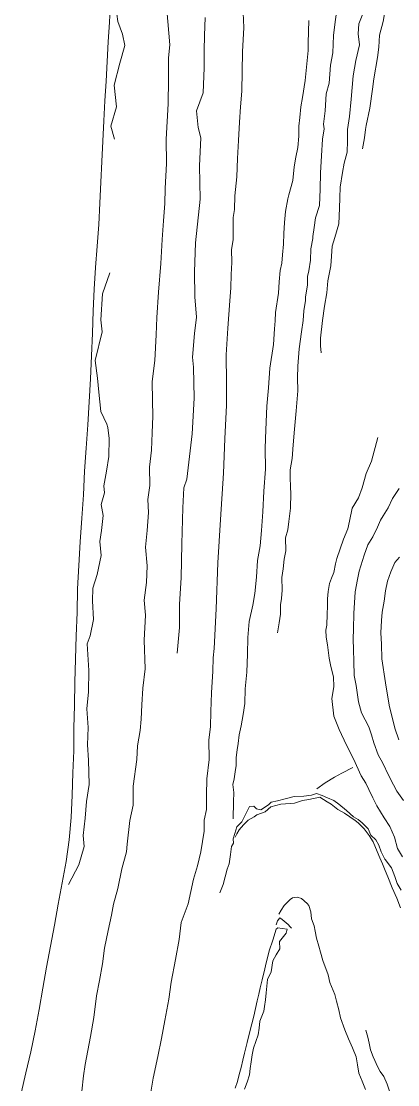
# Model space of a CAD drawing. Extents: x 683321 to 688873, y 7661944 to 7668387.
# Drawn here: x 685569 to 685725.5, y 7665624.4 to 7666066.5 of the extents above; entities that cross this region are included whole.
import ezdxf

# ---------------------------------------------------------------- set-up
doc = ezdxf.new("R2010")
doc.units = 0
doc.header["$MEASUREMENT"] = 0
doc.layers.add('01 CRESTA_Line', color=3, linetype='Continuous', lineweight=20)

msp = doc.modelspace()

# ---------------------------------------------------------------- linework, layer by layer
at = {"layer": '01 CRESTA_Line'}
for points in [[(685611.75, 7666130.51, 4182.74), (685611.68, 7666123.73, 4182.74), (685611.31, 7666114.69, 4182.76), (685609.8, 7666106.41, 4186.49), (685609.05, 7666098.5, 4189), (685607.74, 7666087.3, 4192.94), (685608.17, 7666081.97, 4192.76), (685607.9, 7666075.72, 4192.1), (685609.13, 7666066.33, 4192.15), (685611.09, 7666061.07, 4191.63), (685612.04, 7666056.41, 4190.57), (685609.89, 7666049.03, 4190.5), (685607.61, 7666039.89, 4190.78), (685608.58, 7666030.94, 4190.51), (685606.25, 7666022.91, 4191.64), (685607.68, 7666017.53, 4189.45)], [(685568.97, 7665620.94, 4193.36), (685570.89, 7665629.36, 4193.2), (685572.93, 7665638.05, 4193.08), (685574.75, 7665646.88, 4193.12), (685576.38, 7665655.72, 4193.17), (685577.92, 7665664.5, 4193.24), (685579.5, 7665673.23, 4193.24), (685581.1, 7665681.98, 4193.2), (685582.81, 7665690.75, 4193.07), (685584.37, 7665699.55, 4193.04), (685585.99, 7665708.33, 4193.12), (685587.59, 7665717.22, 4193.12), (685588.92, 7665726.28, 4193.16), (685589.74, 7665735.51, 4193.16), (685590.18, 7665744.76, 4193.27), (685590.45, 7665754.01, 4193.39), (685590.77, 7665763.27, 4193.39), (685590.87, 7665772.67, 4193.45), (685591.07, 7665782.16, 4193.44), (685591.23, 7665791.71, 4193.48), (685591.59, 7665801.32, 4193.47), (685591.84, 7665811.03, 4193.45), (685592.17, 7665820.76, 4193.37), (685592.42, 7665830.57, 4193.31), (685592.87, 7665840.32, 4193.23), (685593.45, 7665850.11, 4193.24), (685594.09, 7665859.89, 4193.17), (685594.79, 7665869.68, 4193.05), (685595.3, 7665879.45, 4193.1), (685595.91, 7665889.09, 4193.12), (685596.59, 7665898.7, 4193.14), (685597.26, 7665908.3, 4193.07), (685597.81, 7665917.88, 4192.97), (685598.21, 7665927.39, 4192.98), (685598.59, 7665936.77, 4193.01), (685598.9, 7665946.07, 4193.1), (685599.23, 7665955.18, 4193.24), (685599.77, 7665964.11, 4193.24), (685600.57, 7665973.01, 4193.25), (685601.28, 7665981.98, 4193.25), (685601.65, 7665990.87, 4193.4), (685602.05, 7665999.58, 4193.42), (685602.44, 7666008.18, 4193.46), (685602.88, 7666016.7, 4193.48), (685603.29, 7666025.09, 4193.58), (685603.72, 7666033.35, 4193.62), (685604.33, 7666041.59, 4193.51), (685604.71, 7666049.82, 4193.51), (685605.11, 7666057.88, 4193.56), (685605.72, 7666066.07, 4193.44), (685606.09, 7666074.45, 4193.44)], [(685629.47, 7666071.28, 4176.07), (685630.78, 7666056.67, 4176.36), (685630.25, 7666051.28, 4175.99), (685630.13, 7666042.27, 4175.96), (685630.06, 7666032.14, 4175.78), (685629.17, 7666017.46, 4175.82), (685629.33, 7666007.31, 4175.75), (685628.78, 7665996.93, 4175.92), (685628.6, 7665990.73, 4176.09), (685628.09, 7665983.53, 4175.74), (685627.58, 7665975.73, 4175.5), (685627.07, 7665965.84, 4173.02), (685626.02, 7665953.87, 4175.05), (685625.4, 7665943.28, 4174.98), (685625.09, 7665936.07, 4175.25), (685624.47, 7665925.43, 4175.01), (685623.44, 7665916.67, 4175.14), (685623.57, 7665908.85, 4174.97), (685623.61, 7665902.3, 4174.89), (685623.39, 7665895.43, 4174.9), (685623.11, 7665888.19, 4174.61), (685622.32, 7665881.18, 4174.66), (685622.43, 7665873.54, 4174.67), (685621.65, 7665867.63, 4174.67), (685621.84, 7665862.31, 4174.67), (685621.25, 7665854.83, 4174.68), (685620.67, 7665847.94, 4174.75), (685621.25, 7665840.06, 4175), (685621.06, 7665833.17, 4174.8), (685620.08, 7665825.88, 4173.78), (685620.67, 7665819.58, 4173.12), (685620.08, 7665809.15, 4173.09), (685620.55, 7665797.36, 4174.73), (685619.48, 7665789.24, 4175.78), (685619.05, 7665782.39, 4175.3), (685618.84, 7665776.4, 4175.03), (685618.41, 7665771.69, 4175.15), (685617.35, 7665765.28, 4175.15), (685616.97, 7665759.63, 4175.19), (685615.52, 7665748.5, 4175.04), (685615.48, 7665740.61, 4174.9), (685614.11, 7665734.23, 4175.05), (685612.98, 7665724.47, 4175.2), (685612.73, 7665721.28, 4175.3), (685610.73, 7665714.16, 4175.49), (685609.13, 7665706.04, 4175.17), (685607.34, 7665699.51, 4175.61), (685606.46, 7665694.92, 4175.67), (685605.05, 7665688.54, 4175.56), (685603.64, 7665681.25, 4175.49), (685602.68, 7665674.64, 4175.47), (685601.49, 7665667.8, 4175.66), (685600.27, 7665661.38, 4175.41), (685599.19, 7665652.34, 4175.77), (685597.82, 7665644.47, 4175.55), (685596.61, 7665638.63, 4173.67), (685595.55, 7665632.8, 4173.09), (685594.79, 7665628.13, 4173.09), (685594.16, 7665621.72, 4173.09)], [(685622.67, 7665620.57, 4145.11), (685623.78, 7665627.09, 4145.2), (685625.72, 7665636.21, 4145.35), (685627.28, 7665643.71, 4145.27), (685628.62, 7665651.18, 4145.53), (685630.31, 7665659.95, 4145.47), (685631.32, 7665667.08, 4145.56), (685633.04, 7665676.42, 4145.67), (685634.62, 7665684.82, 4145.61), (685635.49, 7665691.86, 4145.67), (685638.37, 7665699.63, 4145.85), (685640.6, 7665709.88, 4146.15), (685642.28, 7665715.47, 4146.36), (685643.62, 7665721.22, 4146.51), (685645.05, 7665729.86, 4146.66), (685645.03, 7665734.45, 4146.74), (685645.96, 7665738.84, 4146.73), (685645.95, 7665744.78, 4146.62), (685646.12, 7665751.64, 4146.68), (685647.05, 7665759.62, 4146.38), (685646.96, 7665767.76, 4146.56), (685647.69, 7665773.24, 4146.36), (685647.78, 7665779.57, 4146.25), (685648.1, 7665787.38, 4146.04), (685648.65, 7665796.36, 4145.94), (685648.78, 7665801.91, 4145.88), (685649.14, 7665805.69, 4145.62), (685650.03, 7665822.29, 4145.64), (685650.68, 7665841.3, 4145.48), (685651.87, 7665859.35, 4145.35), (685653.1, 7665878.63, 4145.28), (685653.62, 7665892.87, 4145.43), (685654.31, 7665906.87, 4145.29), (685654.29, 7665916.36, 4145.49), (685654.12, 7665927.8, 4145.54), (685654.91, 7665938.92, 4145.41), (685655.72, 7665950.29, 4145.42), (685656.14, 7665955.74, 4145.56), (685656.25, 7665961.23, 4145.46), (685656.47, 7665966.14, 4145.53), (685656.41, 7665971.65, 4145.39), (685657.02, 7665975.6, 4145.42), (685657.11, 7665980.57, 4145.38), (685657.14, 7665984.86, 4145.32), (685657.66, 7665988.25, 4145.26), (685657.82, 7665993.87, 4145.36), (685658.54, 7666001.87, 4145.08), (685658.91, 7666009.41, 4145.11), (685659.29, 7666016.94, 4145.14), (685659.66, 7666024.48, 4145.17), (685660.15, 7666030.96, 4145.44), (685660.64, 7666037.43, 4145.72), (685660.79, 7666045.62, 4145.55), (685660.94, 7666053.82, 4145.38), (685661.47, 7666063.94, 4145.5), (685661.3, 7666069.98, 4145.32)], [(685675.52, 7665812.24, 4120.02), (685676.23, 7665816.49, 4120.03), (685676.69, 7665820.07, 4119.94), (685676.7, 7665823.91, 4119.88), (685677.24, 7665826.47, 4119.84), (685677.47, 7665829.94, 4119.84), (685677.36, 7665835.21, 4119.87), (685677.8, 7665838.82, 4119.81), (685678.24, 7665842.92, 4119.74), (685678.96, 7665846.39, 4119.77), (685678.82, 7665851.79, 4119.7), (685679.84, 7665855.11, 4119.73), (685680.22, 7665858.56, 4119.76), (685680.88, 7665864.08, 4119.89), (685681.01, 7665870.34, 4120.08), (685680.98, 7665872.72, 4120.16), (685680.83, 7665877.08, 4120.33), (685680.75, 7665880.08, 4120.42), (685681.59, 7665884.75, 4120.37), (685682.06, 7665890.42, 4120.41), (685682.55, 7665896.92, 4120.38), (685683.29, 7665904.51, 4120.34), (685683.96, 7665912.82, 4120.11), (685683.87, 7665918.25, 4120.16), (685683.9, 7665923.11, 4120.3), (685684.53, 7665930.32, 4120.6), (685685.53, 7665937.33, 4120.92), (685686.21, 7665942.04, 4120.95), (685686.51, 7665946.17, 4121.07), (685687.2, 7665950.42, 4120.93), (685687.14, 7665951.99, 4120.95), (685688.05, 7665956.81, 4120.98), (685688.05, 7665960.38, 4120.99), (685688.48, 7665962.75, 4120.98), (685689.27, 7665967.16, 4120.94), (685689.42, 7665971.86, 4120.87), (685690.16, 7665976.16, 4120.81), (685690.21, 7665977.06, 4120.8), (685690.7, 7665980.78, 4120.75), (685691.25, 7665984.83, 4120.71), (685693.01, 7665989.85, 4120.65), (685693.2, 7665996.67, 4120.58), (685693.4, 7666003.49, 4120.57), (685693.79, 7666010.48, 4120.44), (685694.17, 7666017.46, 4120.39), (685694.92, 7666021.8, 4120.32), (685694.58, 7666023.69, 4120.3), (685695.29, 7666029.29, 4120.24), (685695.78, 7666036.27, 4120.13), (685696.99, 7666040.75, 4120.03), (685697.55, 7666048.28, 4119.89), (685698.47, 7666053.42, 4119.91), (685698.8, 7666060.58, 4119.76), (685699.55, 7666066.24, 4119.79), (685700.37, 7666072.02, 4119.8)], [(685711.27, 7666070.2, 4109.9), (685709.28, 7666065.4, 4109.92), (685709.01, 7666061.27, 4109.92), (685709.65, 7666056.67, 4109.92), (685708.11, 7666050.11, 4109.93), (685706.94, 7666043.75, 4109.95), (685706.57, 7666038.91, 4109.94), (685706.2, 7666034.07, 4109.95), (685705.47, 7666026.95, 4109.94), (685704.61, 7666021.52, 4109.88), (685704.55, 7666016.81, 4109.96), (685704.49, 7666012.1, 4110.14), (685703.16, 7666007.56, 4110.28), (685702.51, 7666003.6, 4110.23), (685701.59, 7665997.45, 4110.37), (685701.45, 7665993.13, 4110.42), (685701.32, 7665988.82, 4110.42), (685701.04, 7665982.27, 4110.21), (685699.32, 7665976.53, 4110.32), (685698.27, 7665972.98, 4110.33), (685698.01, 7665968.87, 4110.22), (685697.75, 7665964.75, 4110.05), (685696.4, 7665958.56, 4109.97), (685696.08, 7665953.57, 4109.83), (685695.08, 7665948.08, 4109.78), (685694.24, 7665942.1, 4109.83), (685693.4, 7665934.75, 4109.96), (685693.41, 7665931.54, 4109.92)], [(685710.84, 7666013.41, 4101.51), (685711.63, 7666017.97, 4101.17), (685712.1, 7666021.46, 4100.84), (685712.36, 7666023.2, 4100.79), (685713.91, 7666030.29, 4100.45), (685715.04, 7666038.29, 4100.16), (685715.51, 7666042.61, 4100.13), (685717.07, 7666051.48, 4100.07), (685717.58, 7666055.76, 4100.09), (685717.97, 7666060.74, 4100.12), (685719.43, 7666066.4, 4100.11), (685720.14, 7666070.45, 4100.14)], [(685645.46, 7666068.11, 4159.55), (685645.2, 7666060.61, 4159.59), (685645.03, 7666054.31, 4159.85), (685644.95, 7666047.13, 4159.98), (685644.56, 7666036.71, 4160.17), (685641.86, 7666029.29, 4159.71), (685642.57, 7666022.31, 4159.1), (685643.7, 7666018.08, 4160.31), (685643.13, 7666006.4, 4160.3), (685643.42, 7665992.5, 4160.32), (685641.48, 7665974.34, 4160.42), (685641.01, 7665962.36, 4160.36), (685641.19, 7665951.98, 4159.99), (685641.79, 7665943.49, 4160.12), (685641.04, 7665936.74, 4160.13), (685640.1, 7665926.86, 4160.09), (685640.53, 7665922.69, 4160.23), (685640.86, 7665909.8, 4160.77), (685640.06, 7665895.02, 4160.52), (685637.87, 7665876.19, 4160.18), (685636.54, 7665872.53, 4160.23), (685636.17, 7665864.18, 4160.16), (685635.74, 7665849.29, 4160.03), (685635.45, 7665835.14, 4159.9), (685634.72, 7665824.25, 4159.81), (685634.72, 7665814.45, 4159.72), (685633.75, 7665803.8, 4159.63)], [(685657.02, 7665734.98, 4129.87), (685657.19, 7665741.97, 4129.95), (685657.31, 7665745.96, 4129.96), (685656.88, 7665749.23, 4130.05), (685657.5, 7665751.64, 4130.1), (685657.84, 7665754.47, 4130.09), (685658.35, 7665757.14, 4130.06), (685658.39, 7665760.39, 4130.02), (685658.78, 7665763.63, 4129.96), (685659.11, 7665766.26, 4129.92), (685659.6, 7665769.92, 4129.89), (685660.45, 7665773.67, 4129.89), (685661.2, 7665778.37, 4129.93), (685661.99, 7665782.91, 4129.97), (685662.09, 7665788.95, 4130), (685662.8, 7665795.91, 4129.96), (685663.06, 7665803.34, 4129.84), (685663.22, 7665810.35, 4129.89), (685663.73, 7665817, 4129.84), (685665.19, 7665823.77, 4129.73), (685666.03, 7665828.58, 4129.85), (685666.78, 7665835.34, 4129.8), (685667.17, 7665842.33, 4129.8), (685668.27, 7665848.37, 4129.73), (685668.92, 7665854.85, 4129.85), (685669.45, 7665862.56, 4129.89), (685669.84, 7665871.21, 4129.95), (685670.46, 7665880.24, 4130.03), (685670.35, 7665888.98, 4130.1), (685670.66, 7665896.63, 4130.06), (685671.02, 7665906.51, 4130.17), (685671.76, 7665914.07, 4130.27), (685672.38, 7665922.24, 4130.57), (685673.89, 7665932.05, 4130.99), (685674.3, 7665938.62, 4132.61), (685674.5, 7665942.02, 4132.64), (685674.67, 7665945.38, 4132.83), (685675.86, 7665953.5, 4132.75), (685676.26, 7665958.2, 4132.67), (685676.65, 7665962.9, 4132.58), (685677.36, 7665965.99, 4132.51), (685677.61, 7665969.45, 4132.43), (685678.04, 7665973.79, 4132.31), (685678.1, 7665978.3, 4132.22), (685678.47, 7665982.85, 4132.13), (685678.85, 7665987.42, 4132.03), (685679.87, 7665992.63, 4131.91), (685680.28, 7665994.34, 4131.88), (685681.91, 7666000.24, 4131.73), (685682.41, 7666005.9, 4131.62), (685683.17, 7666009.98, 4131.53), (685683.92, 7666014.07, 4131.44), (685684.4, 7666018.69, 4131.34), (685684.35, 7666022.82, 4131.24), (685684.86, 7666026.54, 4131.15), (685685.27, 7666030.88, 4131.1), (685685.96, 7666034.79, 4131.01), (685687.07, 7666041.92, 4130.8), (685687.67, 7666048.76, 4130.63), (685688.27, 7666054.39, 4130.47), (685688.22, 7666057.58, 4130.42), (685688.59, 7666066.76, 4130.28)], [(685605.76, 7665961.91, 4189.76), (685602.75, 7665953.15, 4190.18), (685602, 7665942.39, 4190.7), (685602.57, 7665937.38, 4188.9), (685599.75, 7665925.48, 4190.54), (685600.71, 7665918.17, 4189.89), (685601.24, 7665912.36, 4189.79), (685602.03, 7665904.25, 4189.65), (685604.5, 7665898.95, 4189.64), (685605, 7665897.57, 4189.65), (685605.46, 7665893.09, 4190.06), (685605.34, 7665885.54, 4189.6), (685604.37, 7665879.4, 4189.59), (685603.3, 7665873.38, 4189.41), (685603.53, 7665870.43, 4189.74), (685602.19, 7665865.56, 4189.77), (685603.02, 7665861.09, 4189.9), (685602.31, 7665854.84, 4190.02), (685601.59, 7665850.26, 4190.14), (685602.23, 7665844.46, 4190.17), (685600.56, 7665836.52, 4190.17), (685598.77, 7665830.83, 4190.12), (685598.53, 7665825.5, 4190.19), (685598.97, 7665817.74, 4190.23), (685597.62, 7665811.03, 4190.26), (685596.38, 7665807.67, 4190.17), (685597.05, 7665796.64, 4190.28), (685596.9, 7665787.81, 4190.31), (685596.24, 7665780.72, 4190.3), (685596.8, 7665772.87, 4190.2), (685596.57, 7665765.66, 4190.2), (685596.95, 7665759.39, 4190.29), (685597.27, 7665749.26, 4190.08), (685596.16, 7665742.16, 4190.16), (685595.54, 7665735.18, 4190.08), (685594.69, 7665728.06, 4190.07), (685595.07, 7665723.42, 4190.03), (685592.91, 7665715.8, 4191.17), (685588.62, 7665707.61, 4191.39)], [(685693.41, 7665931.54, 4109.92), (685693.72, 7665928.66, 4109.72)], [(685727.46, 7665719.11, 4123.99), (685725.47, 7665722.68, 4124.19), (685724.14, 7665727.35, 4124.24), (685722.24, 7665731.71, 4124.2), (685719.87, 7665735.38, 4124.33), (685716.85, 7665740.32, 4124.62), (685715.19, 7665743.7, 4124.74), (685713.53, 7665747.08, 4124.82), (685712.19, 7665749.77, 4124.89), (685710.33, 7665752.78, 4125.54), (685707.16, 7665759.9, 4125.85), (685704.22, 7665765.57, 4122.25), (685701.19, 7665772.11, 4121.03), (685698.97, 7665777.63, 4120.45), (685698.1, 7665784.92, 4120.12), (685698.96, 7665789.78, 4120.03), (685698.79, 7665793.98, 4119.84), (685697.62, 7665798.32, 4119.61), (685696.94, 7665801.72, 4119.43), (685696.31, 7665807.27, 4119.1), (685695.81, 7665810.41, 4118.92), (685695.66, 7665813.4, 4118.73), (685696.01, 7665815.49, 4118.6), (685696.2, 7665820.05, 4118.23), (685696.26, 7665823.31, 4117.95), (685696.26, 7665826.39, 4117.66), (685696.6, 7665829.41, 4117.38), (685697.1, 7665832.77, 4117.06), (685697.97, 7665834.98, 4116.83), (685698.96, 7665837.41, 4116.56), (685699.68, 7665840.99, 4116.22), (685700.21, 7665843.14, 4115.91), (685701.57, 7665847.24, 4115.62), (685702.91, 7665851.18, 4115.26), (685704.72, 7665855.43, 4114.87), (685705.46, 7665858.75, 4114.56), (685706.51, 7665864.13, 4114.1), (685709.12, 7665868.37, 4113.82), (685710.66, 7665872.5, 4114.22), (685712.38, 7665878.44, 4113.53), (685714.61, 7665883.56, 4113.07), (685717.18, 7665893.46, 4111.32)], [(685727.86, 7665742.58, 4109.98), (685725.15, 7665746.46, 4110.06), (685723.8, 7665749.06, 4110.11), (685721.6, 7665753.06, 4110.2), (685719.33, 7665758.1, 4110.19), (685717.3, 7665761.62, 4110.2), (685715.56, 7665766.61, 4110.24), (685714.57, 7665769.81, 4110.23), (685713.44, 7665773.14, 4110.24), (685710.46, 7665779.05, 4110.31), (685709.14, 7665783.54, 4110.26), (685708.2, 7665790.36, 4110.19), (685707.4, 7665794.58, 4110.14), (685707.3, 7665800.44, 4110.09), (685707.15, 7665805.24, 4110.04), (685706.99, 7665809.74, 4110), (685707.05, 7665813.73, 4110.01), (685707.26, 7665820.45, 4109.78), (685707.48, 7665824.7, 4109.7), (685707.82, 7665829.35, 4109.59), (685708.81, 7665834.44, 4109.46), (685709.47, 7665837.91, 4109.38), (685711.58, 7665844.56, 4109.26), (685713.08, 7665848.85, 4109.18), (685715.13, 7665852.23, 4109.17), (685717.04, 7665856.12, 4109.15), (685718.32, 7665859.06, 4109.23), (685719.45, 7665860.9, 4109.29), (685721.55, 7665864.19, 4109.35), (685723.39, 7665868.04, 4109.4), (685726.1, 7665872.31, 4109.46)], [(685726.21, 7665843.78, 4099.74), (685724.31, 7665841.48, 4099.73), (685722.64, 7665837.56, 4099.73), (685721.31, 7665833.77, 4099.76), (685720.4, 7665829.79, 4099.71), (685719.9, 7665825.37, 4099.43), (685718.99, 7665820.92, 4099.58), (685718.74, 7665817.37, 4099.65), (685718.53, 7665812.33, 4099.71), (685718.68, 7665807.57, 4099.77), (685718.87, 7665801.39, 4099.72), (685720.44, 7665791.43, 4099.75), (685721.9, 7665782.22, 4099.78), (685724.23, 7665772.67, 4099.91), (685726.01, 7665767.79, 4100.07)], [(685706.79, 7665756.33, 4127.82), (685702.3, 7665753.96, 4128.3), (685699.19, 7665752.32, 4128.63), (685695.36, 7665749.89, 4128.77), (685691.84, 7665747.46, 4128.7)], [(685726.88, 7665705.27, 4126.71), (685725.23, 7665708.07, 4126.82), (685724.3, 7665710.94, 4127.07), (685722.87, 7665714.55, 4127.43), (685720.33, 7665717.98, 4127.8), (685720.14, 7665718.14, 4127.65), (685718.59, 7665721.22, 4128.02), (685717.62, 7665723.96, 4128.22), (685716.34, 7665726.26, 4128.51), (685714.33, 7665728.13, 4128.6), (685713.16, 7665730.73, 4128.85), (685710.74, 7665733.22, 4129.07), (685709.05, 7665734.66, 4129.17), (685707.11, 7665735.83, 4129.21), (685704.25, 7665738.35, 4129.31), (685700.97, 7665741.07, 4129.64), (685698.97, 7665742.52, 4129.8), (685696.36, 7665743.68, 4130.02), (685694.05, 7665744.68, 4130.04), (685691.75, 7665745.42, 4130.12), (685689.59, 7665744.74, 4130.17), (685686.42, 7665744.32, 4130.41), (685682.39, 7665744.24, 4130.56), (685678.71, 7665743.27, 4130.66), (685675.52, 7665742.44, 4130.91), (685672.94, 7665741.82, 4131.14), (685671.76, 7665740.8, 4131.05), (685668.64, 7665738.68, 4131.21), (685666.77, 7665739.17, 4131.08), (685665.72, 7665740.2, 4131.04), (685663.92, 7665740.08, 4130.92), (685662.23, 7665736.77, 4131.2), (685660.67, 7665733.75, 4131.55), (685659.85, 7665732.82, 4131.32), (685658.57, 7665731.63, 4131.57), (685657.72, 7665728.92, 4131.75), (685657.06, 7665726.7, 4131.89), (685657.18, 7665724.86, 4131.22), (685656.32, 7665723.4, 4131.51), (685655.95, 7665720.07, 4131.23), (685655.38, 7665716.2, 4130.88), (685654.62, 7665714.05, 4130.77), (685652.92, 7665707.6, 4130.67), (685651.54, 7665704.25, 4130.56)], [(685657.89, 7665727.37, 4131.76), (685658.61, 7665728.7, 4131.75), (685659.57, 7665730.42, 4131.85), (685661.32, 7665732.46, 4131.6), (685663.29, 7665734.39, 4131.57), (685665.79, 7665735.74, 4131.38), (685666.92, 7665736.56, 4131.35), (685670.4, 7665737.87, 4131.26), (685672.8, 7665739.92, 4131.15), (685676.94, 7665741.05, 4131), (685680.77, 7665741.28, 4130.84), (685682.58, 7665741.5, 4130.49), (685685.93, 7665742.56, 4130.55), (685688.53, 7665743.04, 4130.33), (685693.12, 7665743.98, 4130.03), (685696.1, 7665742.04, 4129.83), (685697.88, 7665741.09, 4129.78), (685700.62, 7665738.81, 4129.6), (685703.39, 7665737.3, 4129.44), (685705.62, 7665735.81, 4129.4), (685707.85, 7665734.31, 4129.37), (685709.07, 7665733.33, 4129.17), (685711.6, 7665730.81, 4128.86), (685713.65, 7665728.04, 4128.63), (685715.3, 7665725.34, 4128.33), (685717, 7665721.33, 4128.14), (685718.08, 7665718.77, 4127.98), (685719.16, 7665716.22, 4127.81), (685720.25, 7665713.5, 4127.62), (685721.34, 7665710.78, 4127.42), (685723.16, 7665706.28, 4126.98), (685725.14, 7665701.98, 4126.6), (685726.58, 7665697.93, 4126.12)], [(685712.06, 7665622.46, 4135.03), (685710.77, 7665625.84, 4134.73), (685709.36, 7665629.21, 4133.3), (685708.78, 7665632.63, 4132.41), (685708.2, 7665636.06, 4132.02), (685706.64, 7665639.8, 4131.76), (685705.08, 7665643.54, 4131.52), (685703.52, 7665647.28, 4131.28), (685701.66, 7665652.28, 4130.99), (685701.03, 7665655.6, 4130.7), (685700.03, 7665659.21, 4130.41), (685699.3, 7665661.92, 4130.21), (685697.25, 7665666.92, 4129.84), (685696.64, 7665670.1, 4129.64), (685694.3, 7665676.09, 4129.21), (685693.37, 7665679.48, 4128.93), (685692.63, 7665681.96, 4128.6), (685691.66, 7665685.38, 4127.97), (685691.17, 7665688.32, 4128.38), (685690.8, 7665690.41, 4128.58), (685689.63, 7665693.36, 4128.58), (685689.33, 7665696.24, 4128.36), (685688.58, 7665698.9, 4127.98), (685687.9, 7665699.78, 4128.07), (685685.42, 7665701.83, 4128.11), (685683.67, 7665702.33, 4128.08), (685681.8, 7665702.14, 4128.26), (685680.79, 7665701.45, 4128.58), (685678.34, 7665698.95, 4129.14), (685677.1, 7665696.93, 4129.41), (685676.07, 7665695.26, 4129.58)], [(685681.28, 7665689.46, 4130.31), (685680.82, 7665690.06, 4130.52), (685679.93, 7665691.03, 4130.51), (685677.43, 7665693.04, 4130.39), (685676.52, 7665693.86, 4130.4), (685675.46, 7665692.56, 4130.62), (685675.02, 7665690.95, 4130.73)], [(685661.84, 7665622.6, 4137.89), (685662.84, 7665625.54, 4137.62), (685663.83, 7665628.48, 4137.36), (685664.2, 7665631.24, 4137.11), (685664.58, 7665633.99, 4136.87), (685665.04, 7665636.79, 4136.58), (685665.51, 7665639.6, 4136.3), (685666.51, 7665642.39, 4135.88), (685667.52, 7665645.18, 4135.45), (685667.82, 7665647.99, 4135.24), (685668.11, 7665650.8, 4135.02), (685669.8, 7665654.98, 4134.45), (685670.09, 7665656.97, 4134.22), (685670.46, 7665659.77, 4134.04), (685670.82, 7665662.56, 4133.86), (685671.11, 7665665.39, 4133.54), (685671.39, 7665668.21, 4133.23), (685672.84, 7665671.34, 4133.08), (685673.55, 7665675.91, 4132.71), (685675, 7665678.43, 4132.52), (685676.45, 7665680.95, 4132.34), (685676.36, 7665683.94, 4131.98), (685679.13, 7665687.45, 4131.56), (685679.49, 7665689.13, 4131.37), (685677.43, 7665689.39, 4131.4), (685675.6, 7665689.62, 4131.44), (685675.02, 7665689.11, 4131.56)], [(685675.02, 7665689.11, 4131.56), (685673.51, 7665684.53, 4132.02), (685671.99, 7665680.08, 4132.32), (685671.42, 7665677.68, 4132.67), (685670.84, 7665675.12, 4132.86), (685670.25, 7665672.56, 4133.05), (685669.19, 7665668.07, 4133.45), (685668.29, 7665664.71, 4133.85), (685667.68, 7665662.04, 4134.03), (685667.07, 7665659.36, 4134.21), (685666.35, 7665656.17, 4134.55), (685665.63, 7665652.98, 4134.89), (685664.84, 7665649.75, 4135.2), (685664.05, 7665646.52, 4135.52), (685662.92, 7665641.95, 4136.14), (685661.81, 7665637.59, 4136.66), (685661.12, 7665634.62, 4136.95), (685660.43, 7665631.65, 4137.25), (685659.62, 7665628.7, 4137.51), (685658.81, 7665625.75, 4137.77), (685657.89, 7665623.02, 4137.97)], [(685712.19, 7665647.15, 4119.9), (685713.07, 7665644.24, 4119.95), (685713.67, 7665641.68, 4119.94), (685714.16, 7665638.97, 4119.86), (685715.28, 7665635.97, 4119.83), (685717.17, 7665631.66, 4119.74), (685718.21, 7665629.96, 4119.71), (685719.75, 7665627.83, 4119.66), (685721.16, 7665624.6, 4119.56), (685722.06, 7665621.82, 4119.49)]]:
    msp.add_polyline3d(points, dxfattribs=at)

doc.saveas('drawing.dxf')
